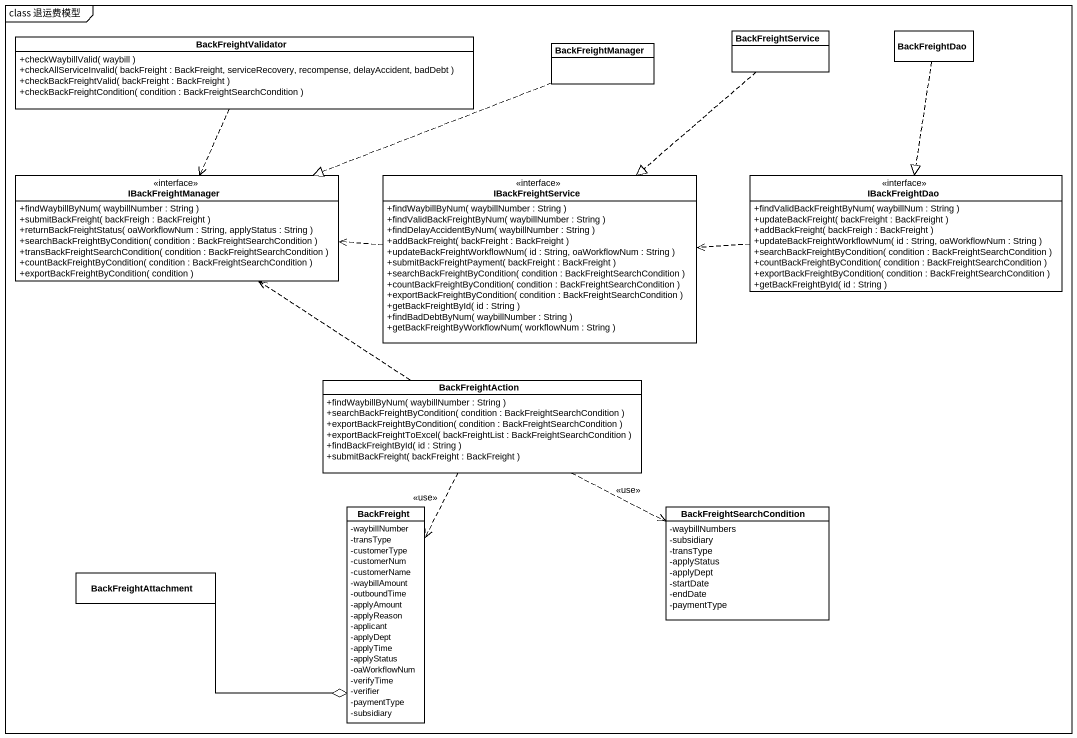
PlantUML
@startuml
mainframe class 退运费模型
hide circle
hide empty members
skinparam classAttributeIconSize 0
class BackFreightValidator {
  +checkWaybillValid( waybill )
  +checkAllServiceInvalid( backFreight : BackFreight, serviceRecovery, recompense, delayAccident, badDebt )
  +checkBackFreightValid( backFreight : BackFreight )
  +checkBackFreightCondition( condition : BackFreightSearchCondition )
}
class BackFreightManager
class BackFreightService
class BackFreightDao
interface IBackFreightManager {
  +findWaybillByNum( waybillNumber : String )
  +submitBackFreight( backFreigh : BackFreight )
  +returnBackFreightStatus( oaWorkflowNum : String, applyStatus : String )
  +searchBackFreightByCondition( condition : BackFreightSearchCondition )
  +transBackFreightSearchCondition( condition : BackFreightSearchCondition )
  +countBackFreightByCondition( condition : BackFreightSearchCondition )
  +exportBackFreightByCondition( condition )
}
interface IBackFreightService {
  +findWaybillByNum( waybillNumber : String )
  +findValidBackFreightByNum( waybillNumber : String )
  +findDelayAccidentByNum( waybillNumber : String )
  +addBackFreight( backFreight : BackFreight )
  +updateBackFreightWorkflowNum( id : String, oaWorkflowNum : String )
  +submitBackFreightPayment( backFreight : BackFreight )
  +searchBackFreightByCondition( condition : BackFreightSearchCondition )
  +countBackFreightByCondition( condition : BackFreightSearchCondition )
  +exportBackFreightByCondition( condition : BackFreightSearchCondition )
  +getBackFreightById( id : String )
  +findBadDebtByNum( waybillNumber : String )
  +getBackFreightByWorkflowNum( workflowNum : String )
}
interface IBackFreightDao {
  +findValidBackFreightByNum( waybillNum : String )
  +updateBackFreight( backFreight : BackFreight )
  +addBackFreight( backFreigh : BackFreight )
  +updateBackFreightWorkflowNum( id : String, oaWorkflowNum : String )
  +searchBackFreightByCondition( condition : BackFreightSearchCondition )
  +countBackFreightByCondition( condition : BackFreightSearchCondition )
  +exportBackFreightByCondition( condition : BackFreightSearchCondition )
  +getBackFreightById( id : String )
}
class BackFreightAction {
  +findWaybillByNum( waybillNumber : String )
  +searchBackFreightByCondition( condition : BackFreightSearchCondition )
  +exportBackFreightByCondition( condition : BackFreightSearchCondition )
  +exportBackFreightToExcel( backFreightList : BackFreightSearchCondition )
  +findBackFreightById( id : String )
  +submitBackFreight( backFreight : BackFreight )
}
class BackFreight {
  -waybillNumber
  -transType
  -customerType
  -customerNum
  -customerName
  -waybillAmount
  -outboundTime
  -applyAmount
  -applyReason
  -applicant
  -applyDept
  -applyTime
  -applyStatus
  -oaWorkflowNum
  -verifyTime
  -verifier
  -paymentType
  -subsidiary
}
class BackFreightSearchCondition {
  -waybillNumbers
  -subsidiary
  -transType
  -applyStatus
  -applyDept
  -startDate
  -endDate
  -paymentType
}
class BackFreightAttachment
BackFreightValidator ..> IBackFreightManager
BackFreightManager .left.|> IBackFreightManager
BackFreightService ..|> IBackFreightService
BackFreightDao ..|> IBackFreightDao
IBackFreightService .left.> IBackFreightManager
IBackFreightDao .left.> IBackFreightService
BackFreightAction .up.> IBackFreightManager
BackFreightAction ..> BackFreight : <<use>>
BackFreightAction .right.> BackFreightSearchCondition : <<use>>
BackFreight o-left- BackFreightAttachment
@enduml
